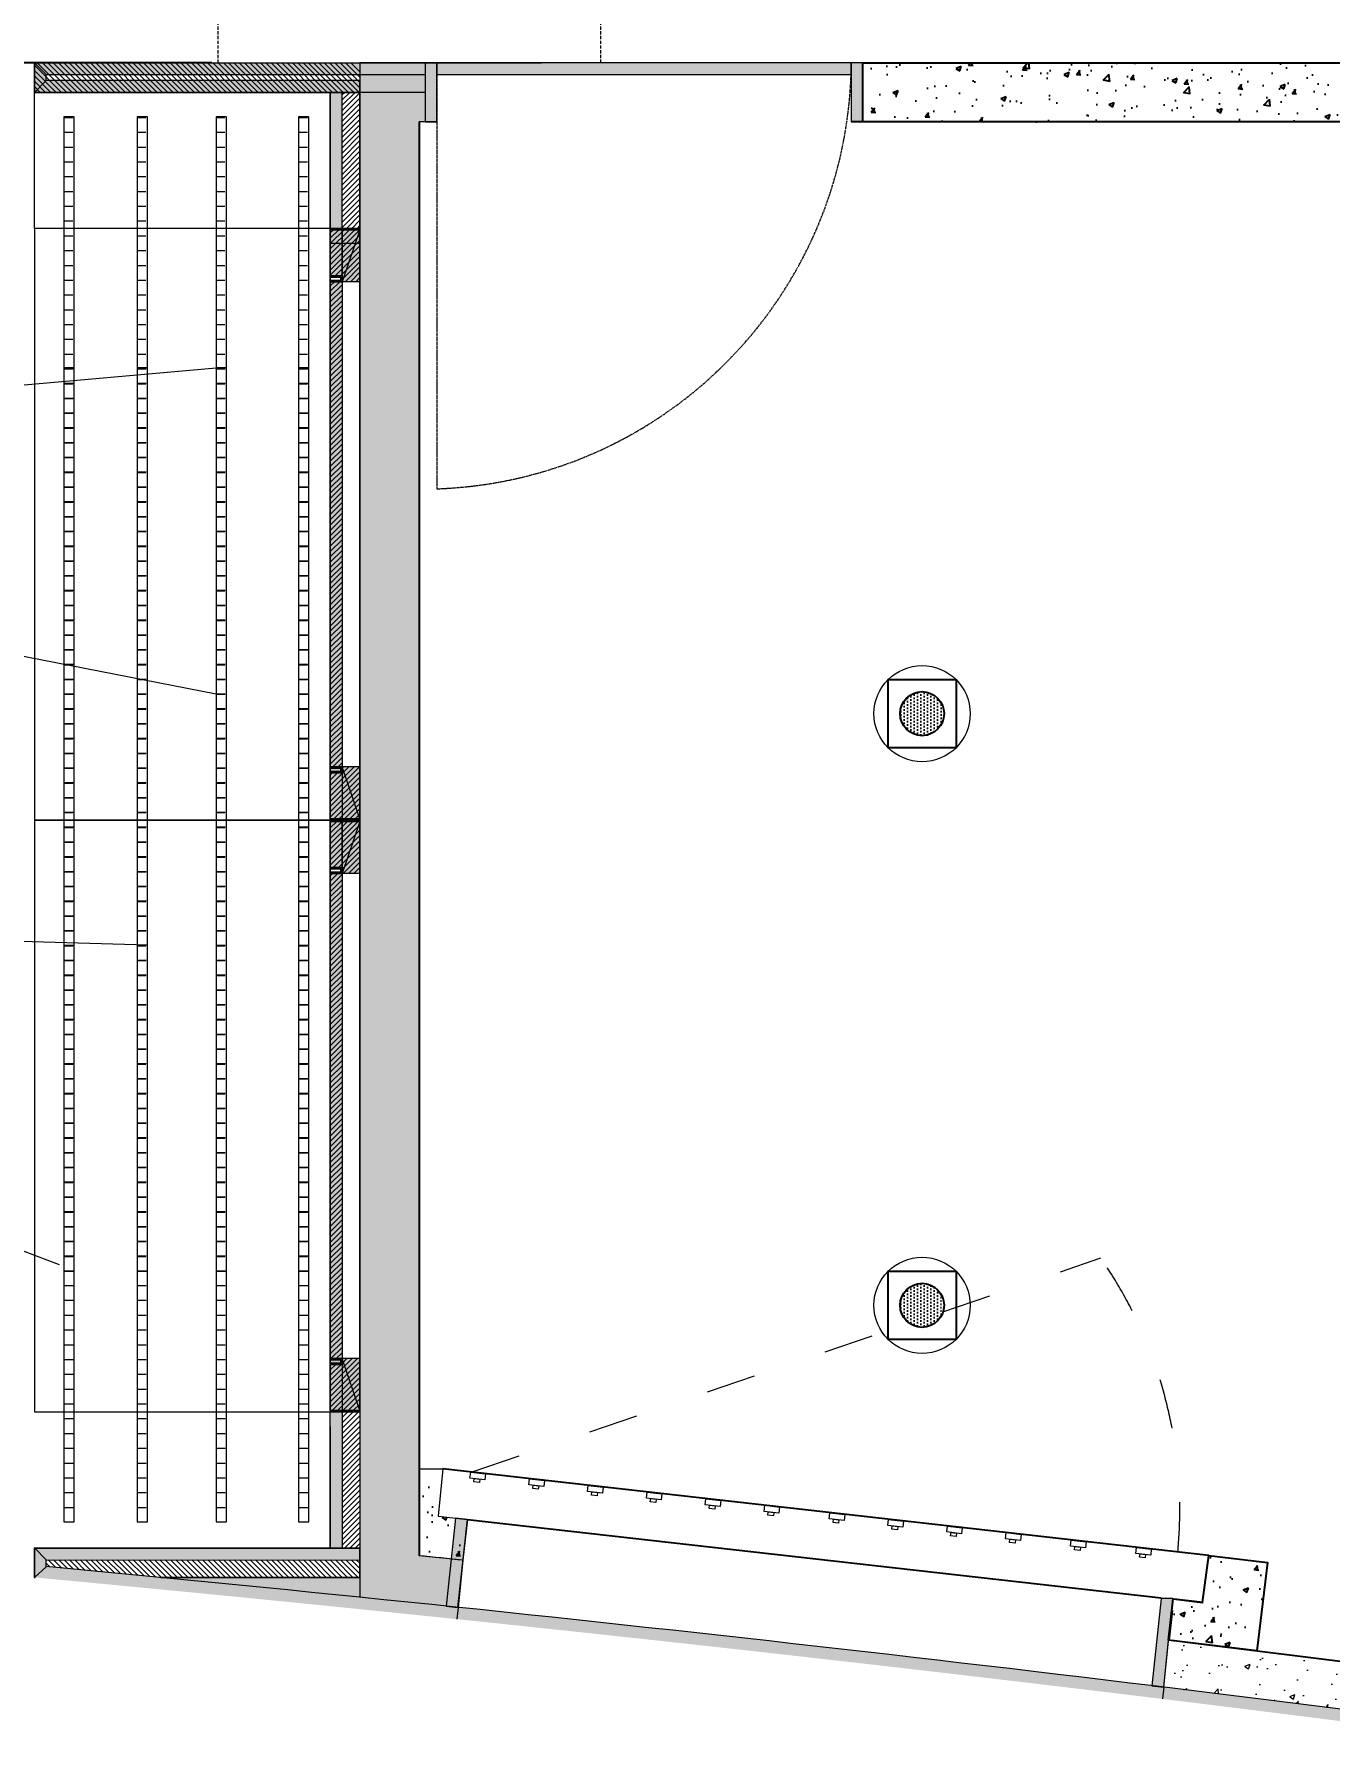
# Model space of a CAD drawing. Header units: millimetres. Extents: x 346472 to 732256, y -34068 to -15883.
# Drawn here: x 540869 to 543058, y -28411 to -25507 of the extents above; entities that cross this region are included whole.
import ezdxf

# ---------------------------------------------------------------- set-up
doc = ezdxf.new("R2010")
doc.units = ezdxf.units.MM
doc.header["$LTSCALE"] = 7
doc.header["$PDMODE"] = 3
for name, pattern in [('022587.3-C-STRM$0$HIDDEN', [114.300229, 76.200152, -38.100076]), ('AED-090-P-PL02-N$0$ACAD_ISO03W100', [30, 12, -18]), ('DASH', [0.35, 0.25, -0.1]), ('TRATTEGGIATA2', [9.525, 6.35, -3.175])]:
    doc.linetypes.add(name, pattern=pattern)
doc.layers.get('0').update_dxf_attribs({"lineweight": 0})
for name, color, linetype in [('1', 1, 'Continuous'), ('LD_light', 253, 'Continuous'), ('mdf panels', 7, 'Continuous'), ('WALL', 7, 'Continuous'), ('walls', 7, 'Continuous')]:
    doc.layers.add(name, color=color, linetype=linetype)
for name, color, linetype, lineweight in [('black lacquared metal', 1, 'Continuous', 9), ('EA7 furniture', 7, 'Continuous', 5), ('LD_pointing', 30, 'Continuous', 15), ('LIGHT BEAMS', 1, 'Continuous', 20), ('LIGHTING LAY OUT', 1, 'Continuous', 18), ('materials', 1, 'Continuous', 40), ('QUOTE', 251, 'Continuous', 5)]:
    doc.layers.add(name, color=color, linetype=linetype, lineweight=lineweight)
doc.styles.add('DIM_FONT', font='', dxfattribs={"width": 0.8})
doc.styles.get('DIM_FONT').set_extended_font_data('SimHei')
doc.dimstyles.new('DIMN100', dxfattribs={"dimtxt": 80, "dimasz": 60, "dimexe": 50, "dimexo": 0, "dimgap": 50, "dimtad": 1, "dimdec": 0, "dimrnd": 5, "dimzin": 0, "dimdsep": 46, "dimtxsty": 'DIM_FONT', "dimblk": 'ARCHTICK', "dimcen": 1, "dimclrd": 256, "dimclre": 256, "dimclrt": 256, "dimadec": 0, "dimazin": 0, "dimtfac": 1, "dimtdec": 0, "dimtix": 1, "dimtmove": 2, "dimatfit": 3, "dimldrblk": '_DIMX', "dimfxl": 250, "dimtolj": 1, "dimtzin": 0, "dimarcsym": 0})
pattern_1 = [(45, (166957.65, -31112.052), (-4.49012806, 4.49012806), [])]
pattern_2 = [(50, (77221.36, -234.03), (91.092334, -7.969543), [9.525, -104.775]), (355, (77221.36, -234.03), (-17.62171, 95.528423), [7.62, -83.820292]), (100.451445, (77228.95, -234.7), (73.470624, 87.558876), [8.095004, -89.045122]), (46.1842, (77221.36, -208.63), (135.53952, -21.021164), [14.2875, -157.1625]), (96.635558, (77232.66, -210.38), (118.702067, 123.713062), [12.14251, -133.567804]), (351.18415, (77221.36, -208.63), (118.702067, 123.713062), [11.429984, -125.729866]), (21, (77234.06, -214.98), (75.807196, -51.132599), [9.525, -104.775]), (326, (77234.06, -214.98), (30.901014, 92.093983), [7.62, -83.82]), (71.451445, (77240.38, -219.24), (106.70821, 40.961384), [8.095004, -89.044969]), (37.5, (77221.36, -234.032), (1.5443016, 42.2775194), [0, -82.804, 0, -85.09, 0, -84.1375]), (7.5, (77221.36, -234.032), (33.4098313, 50.0902874), [0, -48.514, 0, -80.899, 0, -32.0675]), (327.5, (77193.04, -234.032), (67.7952976, -2.864372), [0, -31.75, 0, -99.06, 0, -131.445]), (317.5, (77180.34, -234.03), (74.064591, 12.7132455), [0, -41.275, 0, -65.786, 0, -93.345])]

# ---------------------------------------------------------------- blocks, each defined once
blk = doc.blocks.new('_ArchTick')
at = {"color": 0, "linetype": 'ByBlock', "const_width": 0.15}
blk.add_lwpolyline([(-0.5, -0.5), (0.5, 0.5)], dxfattribs=at)
blk = doc.blocks.new('*D129')
at = {"layer": 'Defpoints', "color": 0, "lineweight": 5, "transparency": 16777216}
for p in [(541179.7, -24952.7), (540744.1, -25555.3), (541169.5, -25555.3)]:
    blk.add_point(p, dxfattribs=at)
at = {"layer": 'QUOTE', "lineweight": -2, "transparency": 16777216}
for p, q in [((541179.7, -24952.7), (540694.1, -24952.7)), ((540744.1, -24952.7), (540744.1, -25555.3)), ((541169.5, -25555.3), (540694.1, -25555.3))]:
    blk.add_line(p, q, dxfattribs=at)
at = {"layer": 'QUOTE', "lineweight": -2, "transparency": 16777216, "xscale": 60, "yscale": 60, "zscale": 60}
for p, rotation in [((540744.1, -24952.7), 90), ((540744.1, -25555.3), 270)]:
    blk.add_blockref('_ArchTick', p, dxfattribs=dict(at, rotation=rotation))
at = {"layer": 'QUOTE', "lineweight": 5, "transparency": 16777216, "insert": (540653.7, -25254), "char_height": 80, "attachment_point": 5, "rotation": 90, "style": 'DIM_FONT'}
blk.add_mtext('\\A1;605', dxfattribs=at)
blk = doc.blocks.new('_DIMX')
blk.add_line((-150, 0), (150, 0))
at = {"const_width": 50}
blk.add_lwpolyline([(-70, -70), (70, 70)], dxfattribs=at)
blk = doc.blocks.new('12333')
at = {"layer": 'LD_light'}
h = blk.add_hatch(dxfattribs=at)
h.set_pattern_fill('DOTS', color=6, scale=90.551181, angle=-90, style=0)
h.set_pattern_definition([(270, (572990.7953, 65339.9095), (5.65944882, -2.8297244), [0, -5.65944882])])
h.paths.add_polyline_path([(568486.6, -26655.3, 1), (568412.2, -26655.3, 1)])
at = {"layer": 'LD_light', "color": 6, "elevation": -2.1}
blk.add_lwpolyline([(568506.9, -26597.8), (568506.9, -26712.8), (568391.9, -26712.8), (568391.9, -26597.8)], close=True, dxfattribs=at)
at = {"layer": 'LD_light', "color": 6}
blk.add_circle((568449.4, -26655.3, -2.1), 37.2, dxfattribs=at)
at = {"layer": 'QUOTE', "color": 6, "lineweight": 5}
blk.add_circle((568449.4, -26655.3, -2.1), 81.3, dxfattribs=at)

msp = doc.modelspace()

# ---------------------------------------------------------------- hatches: boundary and pattern name
at = {"lineweight": 5, "ltscale": 100}
h = msp.add_hatch(color=0, dxfattribs=at)
h.dxf.hatch_style = 1
h.paths.add_polyline_path([(541419.5, -25925.3), (541419.5, -25837.3), (541389.5, -25925.3)], flags=17)
h.paths.add_polyline_path([(541419.5, -25837.3), (541389.5, -25837.3), (541389.5, -25925.3)])
h.paths.add_polyline_path([(541389.5, -25915.3), (541389.5, -25837.3), (541369.5, -25837.3), (541369.5, -25915.3)])
h.paths.add_polyline_path([(541389.5, -26833.3), (541389.5, -25925.3), (541369.5, -25925.3), (541369.5, -26833.3)])
h.paths.add_polyline_path([(541419.5, -26833.3), (541419.5, -26745.3), (541389.5, -26745.3)], flags=17)
h.paths.add_polyline_path([(541419.5, -26833.3), (541389.5, -26745.3), (541389.5, -26833.3)])
h = msp.add_hatch(color=0, dxfattribs=at)
h.dxf.hatch_style = 1
h.paths.add_polyline_path([(541419.5, -26925.3), (541419.5, -26837.3), (541389.5, -26925.3)], flags=17)
h.paths.add_polyline_path([(541419.5, -26837.3), (541389.5, -26837.3), (541389.5, -26925.3)])
h.paths.add_polyline_path([(541389.5, -26915.3), (541389.5, -26837.3), (541369.5, -26837.3), (541369.5, -26915.3)])
h.paths.add_polyline_path([(541389.5, -27833.3), (541389.5, -26925.3), (541369.5, -26925.3), (541369.5, -27833.3)])
h.paths.add_polyline_path([(541419.5, -27833.3), (541419.5, -27745.3), (541389.5, -27745.3)], flags=17)
h.paths.add_polyline_path([(541419.5, -27833.3), (541389.5, -27745.3), (541389.5, -27833.3)])
at = {"layer": '1', "lineweight": 5}
for points in [[(541565.2, -28163.7), (541585, -28165.8), (541601.3, -28017), (541580.9, -28014.9)], [(542758, -28298.3), (542777.8, -28300.7), (542793.4, -28150.8), (542773.4, -28150.8)]]:
    msp.add_hatch(color=0, dxfattribs=at).paths.add_polyline_path(points)
h = msp.add_hatch(color=0, dxfattribs=at)
h.dxf.hatch_style = 1
h.paths.add_polyline_path([(541585.3, -28165.8), (541583.2, -28185.7, -0.004435), (542775.7, -28320.6), (542777.8, -28300.7, 0.004434)])
h = msp.add_hatch(dxfattribs=at)
h.set_pattern_fill('AR-CONC', color=0, scale=0.5)
h.paths.add_polyline_path([(542788, -28221.3), (542786.1, -28221.1), (542777.8, -28300.7, -0.00266), (543492, -28391.8), (543511.1, -28313.6, 0.002691)])
at = {"layer": 'EA7 furniture', "lineweight": 5}
h = msp.add_hatch(color=0, dxfattribs=at)
h.dxf.hatch_style = 1
h.paths.add_polyline_path([(541389.5, -25605.3), (541369.5, -25605.3), (541369.5, -25835.3), (541389.5, -25835.3)])
h = msp.add_hatch(color=0, dxfattribs=at)
h.dxf.hatch_style = 1
h.paths.add_polyline_path([(541389.5, -27835.3), (541369.5, -27835.3), (541369.5, -28065.5), (541389.5, -28065.5)])
h = msp.add_hatch(color=0, dxfattribs=at)
h.dxf.hatch_style = 1
h.paths.add_polyline_path([(541083.3, -28115.4), (541419.5, -28115.8), (541419.6, -28065.8), (540869.5, -28065.1), (540869.5, -28115.2, -0.002651), (541583.2, -28185.7), (541585.3, -28165.8, 0.001864)])
h.paths.add_polyline_path([(540889.5, -28097, -0.00071), (541080.7, -28115.2), (541419.5, -28115.2), (541419.5, -28085.8), (540889.5, -28085.2)], flags=16)
h = msp.add_hatch(color=0, dxfattribs=at)
h.dxf.hatch_style = 1
h.paths.add_polyline_path([(542777.8, -28300.7), (542775.7, -28320.6, -0.002651), (543487.2, -28411.3), (543492, -28391.8, 0.00266)])
at = {"layer": 'LIGHTING LAY OUT'}
h = msp.add_hatch(dxfattribs=at)
h.set_pattern_fill('ACAD_ISO08W100', color=1, scale=5)
h.set_pattern_definition([(360, (532894.075, 165827.381), (1e-14, 25), [120, -15, 30, -15])])
h.paths.add_polyline_path([(540919.1, -25646.8), (540919.1, -27597.3), (540936.6, -27597.3), (540936.6, -25646.8)])
h = msp.add_hatch(dxfattribs=at)
h.set_pattern_fill('ACAD_ISO08W100', color=1, scale=5)
h.set_pattern_definition([(360, (533017.847, 165827.381), (1e-14, 25), [120, -15, 30, -15])])
h.paths.add_polyline_path([(541042.9, -25646.8), (541042.9, -27597.3), (541060.4, -27597.3), (541060.4, -25646.8)])
h = msp.add_hatch(dxfattribs=at)
h.set_pattern_fill('ACAD_ISO08W100', color=1, scale=5)
h.set_pattern_definition([(360, (533151.264, 165827.381), (1e-14, 25), [120, -15, 30, -15])])
h.paths.add_polyline_path([(541176.3, -25646.8), (541176.3, -27597.3), (541193.8, -27597.3), (541193.8, -25646.8)])
h = msp.add_hatch(dxfattribs=at)
h.set_pattern_fill('ACAD_ISO08W100', color=1, scale=5)
h.set_pattern_definition([(360, (533290.837, 165827.381), (1e-14, 25), [120, -15, 30, -15])])
h.paths.add_polyline_path([(541315.9, -25646.8), (541315.9, -27597.3), (541333.4, -27597.3), (541333.4, -25646.8)])
h = msp.add_hatch(dxfattribs=at)
h.set_pattern_fill('ACAD_ISO08W100', color=1, scale=5)
h.set_pattern_definition([(360, (532894.76, 165403.177), (1e-14, 25), [120, -15, 30, -15])])
h.paths.add_polyline_path([(540919.8, -26071), (540919.8, -28021.5), (540937.3, -28021.5), (540937.3, -26071)])
h = msp.add_hatch(dxfattribs=at)
h.set_pattern_fill('ACAD_ISO08W100', color=1, scale=5)
h.set_pattern_definition([(360, (533018.534, 165403.177), (1e-14, 25), [120, -15, 30, -15])])
h.paths.add_polyline_path([(541043.6, -26071), (541043.6, -28021.5), (541061.1, -28021.5), (541061.1, -26071)])
h = msp.add_hatch(dxfattribs=at)
h.set_pattern_fill('ACAD_ISO08W100', color=1, scale=5)
h.set_pattern_definition([(360, (533151.95, 165403.177), (1e-14, 25), [120, -15, 30, -15])])
h.paths.add_polyline_path([(541177, -26071), (541177, -28021.5), (541194.5, -28021.5), (541194.5, -26071)])
h = msp.add_hatch(dxfattribs=at)
h.set_pattern_fill('ACAD_ISO08W100', color=1, scale=5)
h.set_pattern_definition([(360, (533291.524, 165403.177), (1e-14, 25), [120, -15, 30, -15])])
h.paths.add_polyline_path([(541316.6, -26071), (541316.6, -28021.5), (541334.1, -28021.5), (541334.1, -26071)])
at = {"layer": 'materials', "lineweight": 5}
h = msp.add_hatch(color=0, dxfattribs=at)
h.dxf.hatch_style = 1
h.paths.add_polyline_path([(541549.5, -25555.3), (541529.5, -25555.3), (541529.5, -25575.3), (541529.5, -25655.3), (541549.5, -25655.3)])
h = msp.add_hatch(color=0, dxfattribs=at)
h.dxf.hatch_style = 1
h.paths.add_polyline_path([(542269.5, -25555.3), (542249.5, -25555.3), (542249.5, -25575.3), (542249.5, -25655.3), (542269.5, -25655.3)])
at = {"layer": 'mdf panels', "lineweight": 5}
h = msp.add_hatch(dxfattribs=at)
h.set_pattern_fill('ANSI31', color=0, scale=2)
h.set_pattern_definition(pattern_1)
h.paths.add_polyline_path([(541389.5, -26755.3), (541389.5, -26833.3), (541369.5, -26833.3), (541369.5, -26755.3)])
h.paths.add_polyline_path([(541419.5, -26745.3), (541419.5, -26833.3), (541389.5, -26745.3)], flags=17)
h.paths.add_polyline_path([(541419.5, -26833.3), (541389.5, -26833.3), (541389.5, -26755.3), (541389.5, -26745.3)], flags=17)
h.paths.add_polyline_path([(541419.5, -25837.3), (541419.5, -25925.3), (541389.5, -25837.3)], flags=17)
h.paths.add_polyline_path([(541419.5, -25925.3), (541389.5, -25925.3), (541389.5, -25837.3)], flags=17)
h.paths.add_polyline_path([(541369.5, -25925.3), (541389.5, -25925.3), (541389.5, -26745.3), (541369.5, -26745.3)])
h.paths.add_polyline_path([(541389.5, -25915.3), (541369.5, -25915.3), (541369.5, -25837.3), (541389.5, -25837.3)])
h = msp.add_hatch(dxfattribs=at)
h.set_pattern_fill('ANSI31', color=0, scale=2)
h.set_pattern_definition(pattern_1)
h.paths.add_polyline_path([(541389.5, -27755.3), (541389.5, -27833.3), (541369.5, -27833.3), (541369.5, -27755.3)])
h.paths.add_polyline_path([(541419.5, -27745.3), (541419.5, -27833.3), (541389.5, -27745.3)], flags=17)
h.paths.add_polyline_path([(541419.5, -27833.3), (541389.5, -27833.3), (541389.5, -27755.3), (541389.5, -27745.3)], flags=17)
h.paths.add_polyline_path([(541419.5, -26837.3), (541419.5, -26925.3), (541389.5, -26837.3)], flags=17)
h.paths.add_polyline_path([(541419.5, -26925.3), (541389.5, -26925.3), (541389.5, -26837.3)], flags=17)
h.paths.add_polyline_path([(541369.5, -26925.3), (541389.5, -26925.3), (541389.5, -27745.3), (541369.5, -27745.3)])
h.paths.add_polyline_path([(541389.5, -26915.3), (541369.5, -26915.3), (541369.5, -26837.3), (541389.5, -26837.3)])
at = {"layer": 'WALL', "lineweight": 5}
h = msp.add_hatch(color=0, dxfattribs=at)
h.dxf.hatch_style = 1
h.paths.add_polyline_path([(540889.5, -25575.3), (540869.5, -25555.3), (541529.5, -25555.3), (541529.5, -25575.3)])
h = msp.add_hatch(color=0, dxfattribs=at)
h.dxf.hatch_style = 1
h.paths.add_polyline_path([(540869.5, -25605.3), (540869.5, -25555.3), (540889.5, -25575.3), (540889.5, -25585.3)])
h = msp.add_hatch(color=0, dxfattribs=at)
h.dxf.hatch_style = 1
h.paths.add_polyline_path([(541549.5, -25575.3), (541549.5, -25555.3), (542249.5, -25555.3), (542249.5, -25575.3)])
h = msp.add_hatch(color=0, dxfattribs=at)
h.dxf.hatch_style = 1
h.paths.add_polyline_path([(540889.5, -25585.3), (540869.5, -25605.3), (541419.5, -25605.3), (541419.5, -25585.3)])
h = msp.add_hatch(color=0, dxfattribs=at)
h.dxf.hatch_style = 1
h.paths.add_polyline_path([(540869.5, -28115.2), (540869.5, -28065.2), (540889.5, -28085.2), (540889.5, -28097)])
h = msp.add_hatch(color=0, dxfattribs=at)
h.dxf.hatch_style = 1
h.paths.add_polyline_path([(540889.5, -28085.2), (540869.5, -28065.2), (541419.5, -28065.8), (541419.5, -28085.8)])
at = {"layer": 'walls'}
h = msp.add_hatch(dxfattribs=at)
h.set_pattern_fill('AR-CONC', color=256, scale=0.5)
h.paths.add_polyline_path([(542269.5, -25555.3), (543185.5, -25555.3), (543185.5, -25655.3), (542269.5, -25655.3)])
h = msp.add_hatch(dxfattribs=at)
h.set_pattern_fill('AR-CONC', color=256, scale=0.5)
edge = h.paths.add_edge_path()
edge.add_arc((534575.3, -95470.1), 67668.4, 84.053864, 84.19498)
edge.add_line((541419.5, -28148.7), (541419.5, -25575.3))
edge.add_line((541419.5, -25575.3), (541529.5, -25575.3))
edge.add_line((541529.5, -25575.3), (541529.5, -25655.3))
edge.add_line((541529.5, -25655.3), (541519.5, -25655.3))
edge.add_line((541519.5, -25655.3), (541519.5, -28078.5))
edge.add_line((541519.5, -28078.5), (541593.7, -28086.2))
edge.add_line((541593.7, -28086.2), (541585.3, -28165.8))
h = msp.add_hatch(dxfattribs=at)
h.set_pattern_fill('AR-CONC', color=256, scale=0.5)
h.set_pattern_definition(pattern_2)
h.paths.add_polyline_path([(541519.5, -27931.8), (541559.5, -27931.8), (541551.5, -28011.8), (541601.3, -28017), (541593.7, -28086.2), (541519.5, -28078.5)])
h = msp.add_hatch(dxfattribs=at)
h.set_pattern_fill('AR-CONC', color=256, scale=0.5)
h.set_pattern_definition(pattern_2)
h.paths.add_polyline_path([(542786.1, -28221.1), (542793.6, -28151.6), (542843.3, -28157.7), (542854, -28078.1), (542953.3, -28090.1), (542935.3, -28239.5)])
at = {"layer": 'walls', "lineweight": 5}
h = msp.add_hatch(color=0, dxfattribs=at)
h.dxf.hatch_style = 1
edge = h.paths.add_edge_path()
edge.add_arc((534575.3, -95470.1), 67668.4, 84.19498, 84.483251)
edge.add_line((541080.7, -28115.2), (541419.5, -28115.2))
edge.add_line((541419.5, -28115.2), (541419.5, -28148.7))

# ---------------------------------------------------------------- linework, layer by layer
at = {"color": 0, "linetype": 'Continuous', "lineweight": 5}
for p, q in [((541419.6, -28065.8, -0.3), (540869.5, -28065.1, -0.3)), ((540869.5, -28065.1, -0.3), (540869.5, -28115.2, -0.3)), ((541419.5, -28115.8, -0.3), (541419.6, -28065.8, -0.3)), ((540869.5, -28115.2, -0.3), (540869.5, -28115.2, -0.3)), ((541083.3, -28115.4, -0.3), (541419.5, -28115.8, -0.3))]:
    msp.add_line(p, q, dxfattribs=at)
at = {"layer": '1', "color": 0, "lineweight": 5}
for p, q in [((541598.8, -28036.4, 0), (541593.7, -28086.2, -0.8)), ((541593.7, -28086.2, -0.8), (541585.3, -28165.8, -0.8))]:
    msp.add_line(p, q, dxfattribs=at)
at = {"layer": '1', "color": 0}
for p, q in [((542844.4, -28157.8, -0.8), (542794.7, -28151.8, -0.8)), ((542792.4, -28171.2, 0), (542786.3, -28221, -0.8))]:
    msp.add_line(p, q, dxfattribs=at)
at = {"layer": '1', "color": 0, "lineweight": 5, "elevation": -1}
msp.add_lwpolyline([(541519.5, -27931.8), (541559.5, -27931.8), (541551.5, -28011.8), (541601.3, -28017), (541593.7, -28086.2), (541519.5, -28078.5), (541519.5, -27931.8)], dxfattribs=at)
at = {"layer": '1', "color": 0, "lineweight": 5, "elevation": -0.8}
for points in [[(541565.2, -28163.7), (541585, -28165.8), (541601.3, -28017), (541580.9, -28014.9)], [(542758, -28298.3), (542777.8, -28300.7), (542793.4, -28150.8), (542773.4, -28150.8)]]:
    msp.add_lwpolyline(points, close=True, dxfattribs=at)
at = {"layer": '1', "color": 0, "lineweight": 5}
for centre, radius, start, end in [((534577.8, -95442.9, -0.2), 67721.1, 84.053556, 84.116593), ((534575.3, -95470.1, -0.2), 67668.4, 82.428099, 84.645908)]:
    msp.add_arc(centre, radius, start, end, dxfattribs=at)
at = {"layer": 'black lacquared metal', "color": 0, "lineweight": 5, "elevation": -0.3}
for points in [[(541419.5, -26835.3), (541419.5, -25835.3), (540869.5, -25835.3), (540869.5, -26835.3)], [(541419.5, -25835.3), (541419.5, -25837.3), (541369.5, -25837.3), (541369.5, -25835.3)], [(541419.5, -26835.3), (541419.5, -26833.3), (541369.5, -26833.3), (541369.5, -26835.3)], [(541419.5, -27835.3), (541419.5, -26835.3), (540869.5, -26835.3), (540869.5, -27835.3)], [(541419.5, -26835.3), (541419.5, -26837.3), (541369.5, -26837.3), (541369.5, -26835.3)], [(541419.5, -27835.3), (541419.5, -27833.3), (541369.5, -27833.3), (541369.5, -27835.3)]]:
    msp.add_lwpolyline(points, close=True, dxfattribs=at)
at = {"layer": 'black lacquared metal', "color": 0, "linetype": 'TRATTEGGIATA2', "lineweight": 5, "elevation": -0.3}
for points in [[(541419.5, -26835.3), (541419.5, -25835.3), (541369.5, -25835.3), (541369.5, -26835.3)], [(541419.5, -26835.3), (541419.5, -25835.3), (541369.5, -25835.3), (541369.5, -26835.3)], [(541419.5, -27835.3), (541419.5, -26835.3), (541369.5, -26835.3), (541369.5, -27835.3)], [(541419.5, -27835.3), (541419.5, -26835.3), (541369.5, -26835.3), (541369.5, -27835.3)]]:
    msp.add_lwpolyline(points, close=True, dxfattribs=at)
at = {"layer": 'EA7 furniture', "color": 0, "lineweight": 5}
for p, q in [((540869.5, -25605.3), (540869.5, -25555.3)), ((540869.5, -25555.3), (540869.5, -25605.3)), ((540869.5, -25605.3), (540869.5, -25555.3)), ((541419.5, -25555.3), (541419.5, -25605.3)), ((541529.5, -25555.3), (541529.5, -25605.3)), ((542269.5, -25555.3, 0), (542289.5, -25555.3, -0.1)), ((541419.5, -25605.3), (540869.5, -25605.3)), ((540869.5, -25605.3), (541419.5, -25605.3)), ((541529.5, -25605.3), (540869.5, -25605.3)), ((541369.5, -25860), (541369.5, -25605.3)), ((541389.5, -25860), (541389.5, -25605.3)), ((541419.5, -25605.3), (541419.5, -25585.3)), ((541389.5, -27835.3, -0.3), (541389.5, -28065.7, -0.3)), ((541369.5, -27860, -0.3), (541369.5, -28065.7, -0.3)), ((540869.5, -28115.2, -0.3), (540869.5, -28065.1, -0.3)), ((540869.5, -28065.1, -0.3), (541419.5, -28065.8, -0.3)), ((540869.5, -28115.2, -0.3), (540869.5, -28065.2, -0.3)), ((540869.5, -28065.2, -0.3), (541419.5, -28065.8, -0.3)), ((540869.5, -28115.2, -0.3), (540869.5, -28065.2, -0.3)), ((540869.5, -28065.2, -0.3), (541419.5, -28065.8, -0.3)), ((540869.5, -28066.6, -1), (540869.5, -28065.5, -1)), ((540869.5, -28065.5, -1), (541419.5, -28065.5, -1)), ((541419.5, -28065.5, -1), (541419.5, -28115.2, -1)), ((541419.5, -28065.8, -0.3), (541419.5, -28115.8, -0.3)), ((541419.5, -28065.8, -0.3), (541419.5, -28115.8, -0.3)), ((541419.5, -28065.8, -0.3), (541419.5, -28115.8, -0.3)), ((540869.5, -28115.2, -1), (540889.5, -28097, -0.2)), ((540869.5, -28115.2, -0.3), (540869.5, -28115.2, -0.3)), ((540869.5, -28115.2, -0.3), (540869.5, -28115.2, -0.3)), ((540869.5, -28115.2, -0.3), (540869.5, -28115.2, -0.3)), ((540869.5, -28115.2, -0.3), (540869.5, -28116.5, -0.3)), ((541419.5, -28115.2, -1), (541080.7, -28115.2, -1)), ((541419.5, -28115.8, -0.3), (541083.3, -28115.4, -0.3)), ((541419.5, -28115.8, -0.3), (541083.3, -28115.4, -0.3)), ((541585.3, -28165.8, -0.8), (541583.2, -28185.7, -0.8)), ((542777.8, -28300.7, -0.8), (542775.7, -28320.6, -0.8))]:
    msp.add_line(p, q, dxfattribs=at)
at = {"layer": 'EA7 furniture', "color": 0, "linetype": 'Continuous', "lineweight": 5}
for p, q in [((540924.3, -25605.3), (540874.3, -25555.3)), ((540933.3, -25605.3), (540883.3, -25555.3)), ((540942.3, -25605.3), (540892.3, -25555.3)), ((540951.3, -25605.3), (540901.3, -25555.3)), ((540960.3, -25605.3), (540910.3, -25555.3)), ((540969.3, -25605.3), (540919.3, -25555.3)), ((540978.2, -25605.3), (540928.2, -25555.3)), ((540987.2, -25605.3), (540937.2, -25555.3)), ((540996.2, -25605.3), (540946.2, -25555.3)), ((541005.2, -25605.3), (540955.2, -25555.3)), ((541014.2, -25605.3), (540964.2, -25555.3)), ((541023.1, -25605.3), (540973.1, -25555.3)), ((541032.1, -25605.3), (540982.1, -25555.3)), ((541041.1, -25605.3), (540991.1, -25555.3)), ((541050.1, -25605.3), (541000.1, -25555.3)), ((541059.1, -25605.3), (541009.1, -25555.3)), ((541068, -25605.3), (541018, -25555.3)), ((541077, -25605.3), (541027, -25555.3)), ((541086, -25605.3), (541036, -25555.3)), ((541095, -25605.3), (541045, -25555.3)), ((541104, -25605.3), (541054, -25555.3)), ((541112.9, -25605.3), (541062.9, -25555.3)), ((541121.9, -25605.3), (541071.9, -25555.3)), ((541130.9, -25605.3), (541080.9, -25555.3)), ((541139.9, -25605.3), (541089.9, -25555.3)), ((541148.9, -25605.3), (541098.9, -25555.3)), ((541157.8, -25605.3), (541107.8, -25555.3)), ((541166.8, -25605.3), (541116.8, -25555.3)), ((541175.8, -25605.3), (541125.8, -25555.3)), ((541184.8, -25605.3), (541134.8, -25555.3)), ((541193.8, -25605.3), (541143.8, -25555.3)), ((541202.7, -25605.3), (541152.7, -25555.3)), ((541211.7, -25605.3), (541161.7, -25555.3)), ((541220.7, -25605.3), (541170.7, -25555.3)), ((541229.7, -25605.3), (541179.7, -25555.3)), ((541238.7, -25605.3), (541188.7, -25555.3)), ((541247.6, -25605.3), (541197.6, -25555.3)), ((541256.6, -25605.3), (541206.6, -25555.3)), ((541265.6, -25605.3), (541215.6, -25555.3)), ((541274.6, -25605.3), (541224.6, -25555.3)), ((541283.6, -25605.3), (541233.6, -25555.3)), ((541292.5, -25605.3), (541242.5, -25555.3)), ((541301.5, -25605.3), (541251.5, -25555.3)), ((541310.5, -25605.3), (541260.5, -25555.3)), ((541319.5, -25605.3), (541269.5, -25555.3)), ((541328.5, -25605.3), (541278.5, -25555.3)), ((541337.4, -25605.3), (541287.4, -25555.3)), ((541346.4, -25605.3), (541296.4, -25555.3)), ((541355.4, -25605.3), (541305.4, -25555.3)), ((541364.4, -25605.3), (541314.4, -25555.3)), ((541373.4, -25605.3), (541323.4, -25555.3)), ((541382.3, -25605.3), (541332.3, -25555.3)), ((541391.3, -25605.3), (541341.3, -25555.3)), ((541400.3, -25605.3), (541350.3, -25555.3)), ((541409.3, -25605.3), (541359.3, -25555.3)), ((541418.3, -25605.3), (541368.3, -25555.3)), ((541419.5, -25597.5), (541377.2, -25555.3)), ((541419.5, -25588.6), (541386.2, -25555.3)), ((541419.5, -25579.6), (541395.2, -25555.3)), ((541419.5, -25570.6), (541404.2, -25555.3)), ((540915.4, -25605.3), (540869.5, -25559.4)), ((540906.4, -25605.3), (540869.5, -25568.4)), ((540897.4, -25605.3), (540869.5, -25577.4)), ((540888.4, -25605.3), (540869.5, -25586.4)), ((540879.4, -25605.3), (540869.5, -25595.3)), ((540870.5, -25605.3), (540869.5, -25604.3)), ((541389.5, -25609.1), (541393.3, -25605.3)), ((541389.5, -25618), (541402.3, -25605.3)), ((541389.5, -25627), (541411.3, -25605.3)), ((541389.5, -25636), (541419.5, -25606)), ((541389.5, -25645), (541419.5, -25615)), ((541389.5, -25654), (541419.5, -25624)), ((541389.5, -25662.9), (541419.5, -25632.9)), ((541389.5, -25671.9), (541419.5, -25641.9)), ((541389.5, -25680.9), (541419.5, -25650.9)), ((541389.5, -25689.9), (541419.5, -25659.9)), ((541389.5, -25698.9), (541419.5, -25668.9)), ((541389.5, -25707.8), (541419.5, -25677.8)), ((541389.5, -25716.8), (541419.5, -25686.8)), ((541389.5, -25725.8), (541419.5, -25695.8)), ((541389.5, -25734.8), (541419.5, -25704.8)), ((541389.5, -25743.8), (541419.5, -25713.8)), ((541389.5, -25752.7), (541419.5, -25722.7)), ((541389.5, -25761.7), (541419.5, -25731.7)), ((541389.5, -25770.7), (541419.5, -25740.7)), ((541389.5, -25779.7), (541419.5, -25749.7)), ((541389.5, -25788.7), (541419.5, -25758.7)), ((541389.5, -25797.6), (541419.5, -25767.6)), ((541389.5, -25806.6), (541419.5, -25776.6)), ((541389.5, -25815.6), (541419.5, -25785.6)), ((541389.5, -25824.6), (541419.5, -25794.6)), ((541389.5, -25833.6), (541419.5, -25803.6)), ((541396.7, -25835.3), (541419.5, -25812.5)), ((541405.7, -25835.3), (541419.5, -25821.5)), ((541414.7, -25835.3), (541419.5, -25830.5)), ((541389.5, -27836.2), (541390.4, -27835.3)), ((541389.5, -27845.1), (541399.3, -27835.3)), ((541389.5, -27854.1), (541408.3, -27835.3)), ((541389.5, -27863.1), (541417.3, -27835.3)), ((541389.5, -27872.1), (541419.5, -27842.1)), ((541389.5, -27881.1), (541419.5, -27851.1)), ((541389.5, -27890), (541419.5, -27860)), ((541389.5, -27899), (541419.5, -27869)), ((541389.5, -27908), (541419.5, -27878)), ((541389.5, -27917), (541419.5, -27887)), ((541389.5, -27926), (541419.5, -27896)), ((541389.5, -27934.9), (541419.5, -27904.9)), ((541389.5, -27943.9), (541419.5, -27913.9)), ((541389.5, -27952.9), (541419.5, -27922.9)), ((541389.5, -27961.9), (541419.5, -27931.9)), ((541389.5, -27970.9), (541419.5, -27940.9)), ((541389.5, -27979.8), (541419.5, -27949.8)), ((541389.5, -27988.8), (541419.5, -27958.8)), ((541389.5, -27997.8), (541419.5, -27967.8)), ((541389.5, -28006.8), (541419.5, -27976.8)), ((541389.5, -28015.8), (541419.5, -27985.8)), ((541389.5, -28024.7), (541419.5, -27994.7)), ((541389.5, -28033.7), (541419.5, -28003.7)), ((541389.5, -28042.7), (541419.5, -28012.7)), ((541389.5, -28051.7), (541419.5, -28021.7)), ((541389.5, -28060.7), (541419.5, -28030.7)), ((541393.7, -28065.5), (541419.5, -28039.6)), ((541402.7, -28065.5), (541419.5, -28048.6)), ((541411.7, -28065.5), (541419.5, -28057.6)), ((540896, -28097.6, -0.3), (540889.5, -28091.1, -0.3)), ((540905.9, -28098.5, -0.3), (540892.6, -28085.2, -0.3)), ((540915.8, -28099.4, -0.3), (540901.5, -28085.2, -0.3)), ((540925.7, -28100.4, -0.3), (540910.5, -28085.2, -0.3)), ((540935.6, -28101.3, -0.3), (540919.5, -28085.2, -0.3)), ((540945.5, -28102.2, -0.3), (540928.5, -28085.2, -0.3)), ((540955.4, -28103.2, -0.3), (540937.5, -28085.2, -0.3)), ((540965.4, -28104.1, -0.3), (540946.5, -28085.2, -0.3)), ((540975.3, -28105, -0.3), (540955.5, -28085.3, -0.3)), ((540985.2, -28106, -0.3), (540964.5, -28085.3, -0.3)), ((540995.1, -28106.9, -0.3), (540973.5, -28085.3, -0.3)), ((541005.1, -28107.9, -0.3), (540982.5, -28085.3, -0.3)), ((541015, -28108.8, -0.3), (540991.5, -28085.3, -0.3)), ((541024.9, -28109.8, -0.3), (541000.4, -28085.3, -0.3)), ((541034.9, -28110.7, -0.3), (541009.4, -28085.3, -0.3)), ((541044.8, -28111.7, -0.3), (541018.4, -28085.3, -0.3)), ((541054.7, -28112.6, -0.3), (541027.4, -28085.3, -0.3)), ((541064.7, -28113.6, -0.3), (541036.4, -28085.3, -0.3)), ((541074.6, -28114.6, -0.3), (541045.4, -28085.4, -0.3)), ((541084.4, -28115.4, -0.3), (541054.4, -28085.4, -0.3)), ((541093.4, -28115.4, -0.3), (541063.4, -28085.4, -0.3)), ((541102.4, -28115.4, -0.3), (541072.4, -28085.4, -0.3)), ((541111.4, -28115.4, -0.3), (541081.4, -28085.4, -0.3)), ((541120.4, -28115.4, -0.3), (541090.3, -28085.4, -0.3)), ((541129.4, -28115.5, -0.3), (541099.3, -28085.4, -0.3)), ((541138.4, -28115.5, -0.3), (541108.3, -28085.4, -0.3)), ((541147.4, -28115.5, -0.3), (541117.3, -28085.4, -0.3)), ((541156.3, -28115.5, -0.3), (541126.3, -28085.5, -0.3)), ((541165.3, -28115.5, -0.3), (541135.3, -28085.5, -0.3)), ((541174.3, -28115.5, -0.3), (541144.3, -28085.5, -0.3)), ((541183.3, -28115.5, -0.3), (541153.3, -28085.5, -0.3)), ((541192.3, -28115.5, -0.3), (541162.3, -28085.5, -0.3)), ((541201.3, -28115.5, -0.3), (541171.3, -28085.5, -0.3)), ((541210.3, -28115.5, -0.3), (541180.3, -28085.5, -0.3)), ((541219.3, -28115.6, -0.3), (541189.2, -28085.5, -0.3)), ((541228.3, -28115.6, -0.3), (541198.2, -28085.5, -0.3)), ((541237.3, -28115.6, -0.3), (541207.2, -28085.5, -0.3)), ((541246.3, -28115.6, -0.3), (541216.2, -28085.6, -0.3)), ((541255.2, -28115.6, -0.3), (541225.2, -28085.6, -0.3)), ((541264.2, -28115.6, -0.3), (541234.2, -28085.6, -0.3)), ((541273.2, -28115.6, -0.3), (541243.2, -28085.6, -0.3)), ((541282.2, -28115.6, -0.3), (541252.2, -28085.6, -0.3)), ((541291.2, -28115.6, -0.3), (541261.2, -28085.6, -0.3)), ((541300.2, -28115.7, -0.3), (541270.2, -28085.6, -0.3)), ((541309.2, -28115.7, -0.3), (541279.2, -28085.6, -0.3)), ((541318.2, -28115.7, -0.3), (541288.1, -28085.6, -0.3)), ((541327.2, -28115.7, -0.3), (541297.1, -28085.7, -0.3)), ((541336.2, -28115.7, -0.3), (541306.1, -28085.7, -0.3)), ((541345.2, -28115.7, -0.3), (541315.1, -28085.7, -0.3)), ((541354.1, -28115.7, -0.3), (541324.1, -28085.7, -0.3)), ((541363.1, -28115.7, -0.3), (541333.1, -28085.7, -0.3)), ((541372.1, -28115.7, -0.3), (541342.1, -28085.7, -0.3)), ((541381.1, -28115.7, -0.3), (541351.1, -28085.7, -0.3)), ((541390.1, -28115.8, -0.3), (541360.1, -28085.7, -0.3)), ((541399.1, -28115.8, -0.3), (541369.1, -28085.7, -0.3)), ((541408.1, -28115.8, -0.3), (541378.1, -28085.7, -0.3)), ((541417.1, -28115.8, -0.3), (541387, -28085.8, -0.3)), ((541419.5, -28109.2, -0.3), (541396, -28085.8, -0.3)), ((541419.5, -28100.2, -0.3), (541405, -28085.8, -0.3)), ((541419.5, -28091.3, -0.3), (541414, -28085.8, -0.3))]:
    msp.add_line(p, q, dxfattribs=at)
at = {"layer": 'EA7 furniture', "linetype": 'AED-090-P-PL02-N$0$ACAD_ISO03W100', "lineweight": 5}
msp.add_line((541609.2, -27937, -0.8), (542671.3, -27575.3), dxfattribs=at)
msp.add_arc((542058.8, -28001.5), 746.2, 354.5858, 34.8285, dxfattribs=at)
at = {"layer": 'LD_pointing', "linetype": 'Continuous'}
for p, q in [((539820.1, -26189.6, -0.2), (541176.3, -26071, -0.3)), ((539820.5, -26355.7, -0.2), (541176.3, -26622)), ((539820.1, -27010.6, -0.2), (541060.4, -27046.2, -0.3)), ((539820.5, -27176.7, -0.2), (540911.5, -27586.2, -0.2))]:
    msp.add_line(p, q, dxfattribs=at)
at = {"layer": 'LIGHT BEAMS', "color": 8, "linetype": '022587.3-C-STRM$0$HIDDEN', "lineweight": 5, "ltscale": 0.01}
for p, q in [((541179.7, -25555.3), (541179.7, -22674)), ((541826.6, -25555.3, -0.1), (541826.6, -22674, -0.1))]:
    msp.add_line(p, q, dxfattribs=at)
at = {"layer": 'LIGHTING LAY OUT'}
for points in [[(540919.1, -25646.8), (540919.1, -27597.3), (540936.6, -27597.3), (540936.6, -25646.8)], [(541042.9, -25646.8), (541042.9, -27597.3), (541060.4, -27597.3), (541060.4, -25646.8)], [(541176.3, -25646.8), (541176.3, -27597.3), (541193.8, -27597.3), (541193.8, -25646.8)], [(541315.9, -25646.8), (541315.9, -27597.3), (541333.4, -27597.3), (541333.4, -25646.8)]]:
    msp.add_lwpolyline(points, close=True, dxfattribs=at)
for points, elevation in [([(540919.1, -26071), (540919.1, -28021.5), (540936.6, -28021.5), (540936.6, -26071)], -0.3), ([(541042.9, -26071), (541042.9, -28021.5), (541060.4, -28021.5), (541060.4, -26071)], -0.3), ([(541176.3, -26071), (541176.3, -28021.5), (541193.8, -28021.5), (541193.8, -26071)], -0.3), ([(541315.9, -26071), (541315.9, -28021.5), (541333.4, -28021.5), (541333.4, -26071)], -0.3), ([(541606.7, -27937.1), (541631.9, -27940), (541630.7, -27950.1), (541605.5, -27947.3)], -1), ([(541612.8, -27948.1), (541622.2, -27949.2), (541621.6, -27954.7), (541612.1, -27953.6)], -1), ([(541706, -27948.4), (541731.2, -27951.2), (541730.1, -27961.4), (541704.9, -27958.5)], -1), ([(541712.1, -27959.4), (541721.6, -27960.4), (541721, -27965.9), (541711.5, -27964.9)], -1), ([(541805.4, -27959.6), (541830.6, -27962.5), (541829.4, -27972.6), (541804.3, -27969.8)], -1), ([(541811.5, -27970.6), (541821, -27971.7), (541820.3, -27977.2), (541810.9, -27976.1)], -1), ([(541904.8, -27970.9), (541929.9, -27973.7), (541928.8, -27983.9), (541903.6, -27981)], -1), ([(541910.9, -27981.8), (541920.3, -27982.9), (541919.7, -27988.4), (541910.2, -27987.3)], -1), ([(542004.1, -27982.1), (542029.3, -27984.9), (542028.2, -27995.1), (542003, -27992.3)], -1), ([(542010.2, -27993.1), (542019.7, -27994.2), (542019.1, -27999.7), (542009.6, -27998.6)], -1), ([(542103.5, -27993.3), (542128.7, -27996.2), (542127.5, -28006.4), (542102.4, -28003.5)], -1), ([(542109.6, -28004.3), (542119.1, -28005.4), (542118.4, -28010.9), (542109, -28009.8)], -1), ([(542213.6, -28005.8), (542238.7, -28008.6), (542237.6, -28018.8), (542212.4, -28016)], -1), ([(542219.7, -28016.8), (542229.1, -28017.8), (542228.5, -28023.3), (542219, -28022.3)], -1), ([(542312.9, -28017), (542338.1, -28019.9), (542337, -28030), (542311.8, -28027.2)], -1), ([(542319, -28028), (542328.5, -28029.1), (542327.9, -28034.6), (542318.4, -28033.5)], -1), ([(542412.3, -28028.3), (542437.5, -28031.1), (542436.3, -28041.3), (542411.1, -28038.4)], -1), ([(542418.4, -28039.3), (542427.8, -28040.3), (542427.2, -28045.8), (542417.8, -28044.8)], -1), ([(542511.7, -28039.5), (542536.8, -28042.4), (542535.7, -28052.5), (542510.5, -28049.7)], -1), ([(542517.8, -28050.5), (542527.2, -28051.6), (542526.6, -28057.1), (542517.1, -28056)], -1), ([(542621.7, -28052), (542646.9, -28054.8), (542645.7, -28065), (542620.6, -28062.1)], -1), ([(542627.8, -28063), (542637.3, -28064), (542636.6, -28069.5), (542627.2, -28068.5)], -1), ([(542731.8, -28064.4), (542756.9, -28067.3), (542755.8, -28077.4), (542730.6, -28074.6)], -1), ([(542737.9, -28075.4), (542747.3, -28076.5), (542746.7, -28082), (542737.2, -28080.9)], -1)]:
    msp.add_lwpolyline(points, close=True, dxfattribs=dict(at, elevation=elevation))
at = {"layer": 'mdf panels', "color": 0, "lineweight": 5}
for p, q in [((541419.5, -25835.3, -0.3), (541369.5, -25835.3, -0.3)), ((541419.5, -25835.3, -0.3), (541369.5, -25835.3, -0.3)), ((541419.5, -25837.3, -0.3), (541369.5, -25837.3, -0.3)), ((541419.5, -25837.3, -0.3), (541389.5, -25925.3, -0.3)), ((541419.5, -26833.3, -0.3), (541389.5, -26745.3, -0.3)), ((541419.5, -26833.3, -0.3), (541369.5, -26833.3, -0.3)), ((541419.5, -26835.3, -0.3), (541369.5, -26835.3, -0.3)), ((541419.5, -26835.3, -0.3), (541369.5, -26835.3, -0.3)), ((541419.5, -26835.3, -0.3), (541369.5, -26835.3, -0.3)), ((541419.5, -26835.3, -0.3), (541369.5, -26835.3, -0.3)), ((541419.5, -26837.3, -0.3), (541369.5, -26837.3, -0.3)), ((541419.5, -26837.3, -0.3), (541389.5, -26925.3, -0.3)), ((541419.5, -27833.3, -0.3), (541389.5, -27745.3, -0.3)), ((541419.5, -27833.3, -0.3), (541369.5, -27833.3, -0.3)), ((541419.5, -27835.3, -0.3), (541369.5, -27835.3, -0.3)), ((541419.5, -27835.3, -0.3), (541369.5, -27835.3, -0.3))]:
    msp.add_line(p, q, dxfattribs=at)
at = {"layer": 'mdf panels', "color": 0, "lineweight": 5, "elevation": -0.3}
for points in [[(541419.5, -26835.3), (541419.5, -25835.3), (541369.5, -25835.3), (541369.5, -26835.3)], [(541369.5, -26833.3), (541369.5, -25837.3), (541389.5, -25837.3), (541389.5, -26833.3)], [(541419.5, -25837.3), (541419.5, -25925.3), (541389.5, -25925.3), (541389.5, -25837.3)], [(541369.5, -25915.3), (541369.5, -25925.3), (541389.5, -25925.3), (541389.5, -25915.3)], [(541369.5, -26755.3), (541369.5, -26745.3), (541389.5, -26745.3), (541389.5, -26755.3)], [(541419.5, -26833.3), (541419.5, -26745.3), (541389.5, -26745.3), (541389.5, -26833.3)], [(541419.5, -27835.3), (541419.5, -26835.3), (541369.5, -26835.3), (541369.5, -27835.3)], [(541369.5, -27833.3), (541369.5, -26837.3), (541389.5, -26837.3), (541389.5, -27833.3)], [(541419.5, -26837.3), (541419.5, -26925.3), (541389.5, -26925.3), (541389.5, -26837.3)], [(541369.5, -26915.3), (541369.5, -26925.3), (541389.5, -26925.3), (541389.5, -26915.3)], [(541369.5, -27755.3), (541369.5, -27745.3), (541389.5, -27745.3), (541389.5, -27755.3)], [(541419.5, -27833.3), (541419.5, -27745.3), (541389.5, -27745.3), (541389.5, -27833.3)]]:
    msp.add_lwpolyline(points, close=True, dxfattribs=at)
for points in [[(541369.5, -25915.3), (541389.5, -25915.3), (541389.5, -25925.3), (541369.5, -25925.3)], [(541389.5, -25915.3), (541389.5, -25925.3), (541369.5, -25925.3), (541369.5, -25923.3), (541387.5, -25923.3), (541387.5, -25917.3), (541369.5, -25917.3), (541369.5, -25915.3), (541389.5, -25915.3)], [(541369.5, -25917.3), (541387.5, -25917.3), (541387.5, -25923.3), (541369.5, -25923.3)], [(541369.5, -26755.3), (541389.5, -26755.3), (541389.5, -26745.3), (541369.5, -26745.3)], [(541389.5, -26755.3), (541389.5, -26745.3), (541369.5, -26745.3), (541369.5, -26747.3), (541387.5, -26747.3), (541387.5, -26753.3), (541369.5, -26753.3), (541369.5, -26755.3), (541389.5, -26755.3)], [(541369.5, -26753.3), (541369.5, -26755.3), (541389.5, -26755.3), (541389.5, -26745.3), (541369.5, -26745.3), (541369.5, -26747.3)], [(541369.5, -26745.3), (541389.5, -26745.3), (541389.5, -26755.3), (541369.5, -26755.3)], [(541389.5, -26745.3), (541389.5, -26755.3), (541369.5, -26755.3), (541369.5, -26753.3), (541387.5, -26753.3), (541387.5, -26747.3), (541369.5, -26747.3), (541369.5, -26745.3), (541389.5, -26745.3)], [(541369.5, -26753.3), (541387.5, -26753.3), (541387.5, -26747.3), (541369.5, -26747.3)], [(541369.5, -26747.3), (541387.5, -26747.3), (541387.5, -26753.3), (541369.5, -26753.3)], [(541369.5, -26915.3), (541389.5, -26915.3), (541389.5, -26925.3), (541369.5, -26925.3)], [(541389.5, -26915.3), (541389.5, -26925.3), (541369.5, -26925.3), (541369.5, -26923.3), (541387.5, -26923.3), (541387.5, -26917.3), (541369.5, -26917.3), (541369.5, -26915.3), (541389.5, -26915.3)], [(541369.5, -26917.3), (541387.5, -26917.3), (541387.5, -26923.3), (541369.5, -26923.3)], [(541369.5, -27755.3), (541389.5, -27755.3), (541389.5, -27745.3), (541369.5, -27745.3)], [(541389.5, -27755.3), (541389.5, -27745.3), (541369.5, -27745.3), (541369.5, -27747.3), (541387.5, -27747.3), (541387.5, -27753.3), (541369.5, -27753.3), (541369.5, -27755.3), (541389.5, -27755.3)], [(541369.5, -27753.3), (541369.5, -27755.3), (541389.5, -27755.3), (541389.5, -27745.3), (541369.5, -27745.3), (541369.5, -27747.3)], [(541369.5, -27745.3), (541389.5, -27745.3), (541389.5, -27755.3), (541369.5, -27755.3)], [(541389.5, -27745.3), (541389.5, -27755.3), (541369.5, -27755.3), (541369.5, -27753.3), (541387.5, -27753.3), (541387.5, -27747.3), (541369.5, -27747.3), (541369.5, -27745.3), (541389.5, -27745.3)], [(541369.5, -27753.3), (541387.5, -27753.3), (541387.5, -27747.3), (541369.5, -27747.3)], [(541369.5, -27747.3), (541387.5, -27747.3), (541387.5, -27753.3), (541369.5, -27753.3)]]:
    msp.add_lwpolyline(points, dxfattribs=at)
at = {"layer": 'WALL', "color": 0, "lineweight": 5}
for p, q in [((540889.5, -25575.3), (540869.5, -25555.3)), ((540869.5, -25605.3), (540869.5, -25555.3)), ((540869.5, -25555.3), (541726.3, -25555.3)), ((540889.5, -25585.3), (540889.5, -25575.3)), ((540889.5, -25575.3), (541529.5, -25575.3)), ((540889.5, -25585.3), (540869.5, -25605.3)), ((541369.5, -25605.3), (540869.5, -25605.3)), ((541419.5, -25585.3), (540889.5, -25585.3)), ((540869.5, -28065.1, -0.3), (540869.5, -28065.2, -0.3)), ((540869.5, -28065.2, -0.3), (541369.5, -28065.7, -0.3)), ((541369.5, -28065.7, -0.3), (540869.5, -28065.2, -0.3)), ((540889.5, -28085.2, -0.3), (540869.5, -28065.2, -0.3)), ((540889.5, -28097, -0.3), (540889.5, -28085.2, -0.3)), ((540889.5, -28085.2, -0.3), (541419.5, -28085.8, -0.3))]:
    msp.add_line(p, q, dxfattribs=at)
at = {"layer": 'walls', "color": 0, "lineweight": 5}
for p, q in [((541419.5, -25555.3), (541419.5, -28148.7, -0.6)), ((542269.5, -25555.3, -0.2), (541419.5, -25555.3)), ((541529.5, -25555.3, 0), (541529.5, -25655.3, 0)), ((542249.5, -25555.3, 0), (541549.5, -25555.3, 0)), ((541549.5, -25555.3, 0), (541549.5, -25575.3, 0)), ((541549.5, -25655.3, 0), (541549.5, -25555.3, 0)), ((542249.5, -25575.3, 0), (542249.5, -25555.3, 0)), ((542269.5, -25555.3, 0), (542249.5, -25555.3, 0)), ((542249.5, -25555.3, 0), (542249.5, -25655.3, 0)), ((542269.5, -25655.3, 0), (542269.5, -25555.3, 0)), ((541549.5, -25575.3, 0), (542249.5, -25575.3, 0)), ((540869.5, -25605.3), (541369.5, -25605.3)), ((540869.5, -25835.3), (540869.5, -25605.3)), ((541419.5, -25605.3, -0.3), (541369.5, -25605.3, -0.3)), ((541369.5, -25605.3, -0.3), (541369.5, -25860, -0.3)), ((541369.5, -25605.3), (541369.5, -25835.3)), ((541419.5, -25860, -0.3), (541419.5, -25605.3, -0.3)), ((541549.5, -25655.3, -0.1), (541519.5, -25655.3, -0.1)), ((541529.5, -25655.3, 0), (541549.5, -25655.3, 0)), ((542369.5, -25655.3), (542249.5, -25655.3, 0)), ((542249.5, -25655.3, 0), (542269.5, -25655.3, 0)), ((542369.5, -25655.3, -2.1), (542269.5, -25655.3, -2.1)), ((541369.5, -25835.3), (540869.5, -25835.3)), ((541369.5, -25860, -0.3), (541419.5, -25860, -0.3)), ((541369.5, -27835.3, -0.3), (541419.5, -27835.3, -0.3)), ((541369.5, -28065.7, -0.3), (541369.5, -27835.3, -0.3)), ((541419.5, -27835.3, -0.3), (541419.5, -28065.8, -0.3)), ((541419.5, -28065.8, -0.3), (541369.5, -28065.7, -0.3)), ((542777.8, -28300.7, -0.8), (542786.1, -28221.1, -0.8))]:
    msp.add_line(p, q, dxfattribs=at)
at = {"layer": 'walls', "color": 0, "linetype": 'DASH', "lineweight": 5}
msp.add_line((541549.5, -25575.3, 0), (541549.5, -26275.3, 0), dxfattribs=at)
at = {"layer": 'walls'}
for p, q in [((541519.5, -25655.3, -0.1), (541519.5, -28078.5, -1)), ((543163.1, -25655.3), (542249.5, -25655.3, 0)), ((542854, -28078.1, -0.8), (541559.5, -27931.8, -1)), ((541601.3, -28017, -0.8), (542773.6, -28149.7, -0.8)), ((542953.3, -28090.1, -0.8), (542935.3, -28239.5, -0.2))]:
    msp.add_line(p, q, dxfattribs=at)
at = {"layer": 'walls', "elevation": 0}
msp.add_lwpolyline([(542269.5, -25555.3), (543185.5, -25555.3), (543185.5, -25655.3), (542269.5, -25655.3)], close=True, dxfattribs=at)
at = {"layer": 'walls', "elevation": -0.8}
msp.add_lwpolyline([(542786.1, -28221.1), (542793.6, -28151.6), (542843.3, -28157.7), (542854, -28078.1), (542953.3, -28090.1), (542935.3, -28239.5), (542786.1, -28221.1)], dxfattribs=at)
at = {"layer": 'walls', "color": 0, "linetype": 'DASH', "lineweight": 5}
msp.add_arc((541524, -25549.7, 0), 726, 272.0144, 357.9856, dxfattribs=at)
at = {"layer": 'walls'}
msp.add_arc((534622.6, -95104.6, -1.5), 67379.8, 82.419588, 83.041128, dxfattribs=at)

# ---------------------------------------------------------------- block references
at = {"layer": 'QUOTE', "color": 10, "lineweight": 5}
for p in [(-26079.9, 0), (-26079.9, -1000)]:
    msp.add_blockref('12333', p, dxfattribs=at)

# ---------------------------------------------------------------- dimensions: what is measured, and where the dimension line sits
at = {"layer": 'QUOTE', "lineweight": 5}
dim = msp.add_linear_dim(base=(540744.1, -25555.3), p1=(541179.7, -24952.7), p2=(541169.5, -25555.3), angle=90, dimstyle='DIMN100', dxfattribs=at)
dim.commit()
dim.dimension.update_dxf_attribs({"geometry": '*D129', "text_midpoint": (540653.7, -25254)})

doc.saveas('drawing.dxf')
